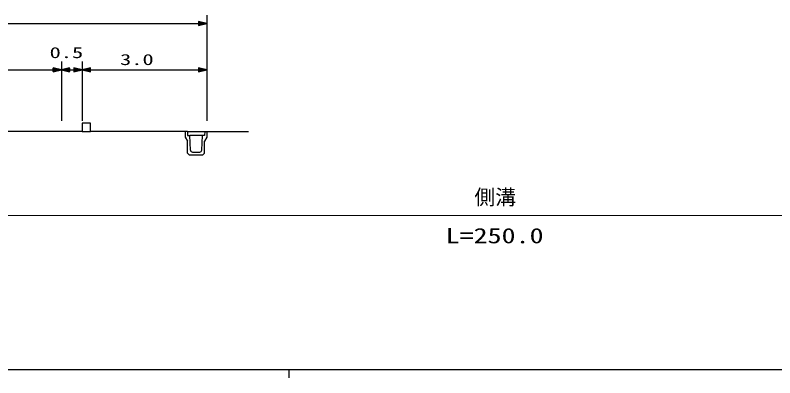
# Model space of a CAD drawing. Units: millimetres, scale not verified. Extents: x 40000 to 680000, y 20000 to 380000.
# Drawn here: x 135106 to 226404, y 204000 to 247625 of the extents above; entities that cross this region are included whole.
import ezdxf
from ezdxf.enums import TextEntityAlignment as Align

# ---------------------------------------------------------------- set-up
doc = ezdxf.new("R2010")
doc.units = ezdxf.units.MM
doc.header["$LTSCALE"] = 1000
for name, color, linetype, lineweight in [('M-BGD', 7, 'Continuous', 25), ('M-STR-HTXT', 7, 'Continuous', 13), ('M-TTL-BAND', 7, 'Continuous', 25)]:
    doc.layers.add(name, color=color, linetype=linetype, lineweight=lineweight)
doc.styles.add('ＭＳ ゴシック', font='')
doc.styles.get('ＭＳ ゴシック').set_extended_font_data('MS Gothic')

# ---------------------------------------------------------------- blocks, each defined once
blk = doc.blocks.new('BUHIN234')
at = {"color": 7, "linetype": 'Continuous', "lineweight": 25}
for points in [[(0, 0), (882, 533), (528, 885)], [(145, 145), (537, 788), (785, 541)], [(215, 216), (537, 735), (732, 541)], [(287, 289), (537, 682), (679, 541)], [(358, 360), (537, 629), (626, 541)]]:
    blk.add_lwpolyline(points, close=True, dxfattribs=at)
for points in [[(72, 73), (537, 841), (838, 542), (74, 74)], [(555, 558), (430, 433), (537, 576), (573, 541), (430, 433)]]:
    blk.add_lwpolyline(points, dxfattribs=at)
blk = doc.blocks.new('BUHIN233')
at = {"color": 7, "linetype": 'Continuous', "lineweight": 25}
for points in [[(0, 0), (-882, -533), (-528, -885)], [(-145, -145), (-537, -788), (-785, -541)], [(-215, -216), (-537, -735), (-732, -541)], [(-287, -289), (-537, -682), (-679, -541)], [(-358, -360), (-537, -629), (-626, -541)]]:
    blk.add_lwpolyline(points, close=True, dxfattribs=at)
for points in [[(-72, -73), (-537, -841), (-838, -542), (-74, -74)], [(-555, -558), (-430, -433), (-537, -576), (-573, -541), (-430, -433)]]:
    blk.add_lwpolyline(points, dxfattribs=at)

msp = doc.modelspace()

# ---------------------------------------------------------------- linework, layer by layer
at = {"layer": 'M-BGD'}
for p, q in [((158154, 247625), (158153, 234900)), ((105654, 246629), (158154, 246625)), ((140653, 242043), (140653, 234901)), ((143153, 242042), (143153, 234901)), ((158153, 242041), (158153, 234900)), ((158153, 242041), (158153, 234900)), ((125653, 241044), (140653, 241043)), ((140653, 241043), (143153, 241042)), ((143153, 241042), (158153, 241041)), ((144153, 234635), (143153, 234635)), ((143153, 234635), (143153, 233635)), ((144153, 233635), (144153, 234635)), ((140653, 233635), (125653, 233636)), ((143153, 233635), (140653, 233635)), ((143153, 233635), (144153, 233635)), ((155553, 233634), (144153, 233635)), ((155553, 233634), (155553, 232934)), ((155803, 233634), (155553, 233634)), ((155553, 232934), (155828, 232458)), ((155803, 233634), (155828, 233159)), ((155803, 233634), (157903, 233634)), ((155828, 233159), (156103, 233159)), ((156169, 231395), (156103, 233159)), ((157603, 233159), (156103, 233159)), ((157536, 231395), (157603, 233159)), ((157878, 233159), (157603, 233159)), ((157903, 233634), (157878, 233159)), ((158153, 232934), (157878, 232457)), ((157903, 233634), (158153, 233634)), ((158153, 233634), (158153, 232934)), ((158153, 233634), (163153, 233633)), ((155828, 231009), (155828, 232458)), ((157878, 231009), (157878, 232457)), ((156028, 230809), (155828, 231009)), ((156418, 231159), (157287, 231159)), ((157678, 230809), (157878, 231009)), ((156028, 230809), (157678, 230809))]:
    msp.add_line(p, q, dxfattribs=at)
for centre, start, end in [((156418, 231409), 183.22283, 269.95056), ((157287, 231409), 270.04075, 356.76847)]:
    msp.add_arc(centre, 250, start, end, dxfattribs=at)
at = {"layer": 'M-STR-HTXT'}
msp.add_line((67217, 223530), (319801, 223511), dxfattribs=at)
at = {"layer": 'M-TTL-BAND'}
for p, q in [((40000, 205000), (579000, 205000)), ((168000, 205000), (168000, 204000))]:
    msp.add_line(p, q, dxfattribs=at)

# ---------------------------------------------------------------- block references
at = {"layer": 'M-BGD', "rotation": 134.82899}
for name, p in [('BUHIN234', (158154, 246625)), ('BUHIN234', (140653, 241043)), ('BUHIN233', (140653, 241043)), ('BUHIN234', (143153, 241042)), ('BUHIN233', (143153, 241042)), ('BUHIN234', (158153, 241041))]:
    msp.add_blockref(name, p, dxfattribs=at)

# ---------------------------------------------------------------- texts
at = {"layer": 'M-BGD', "style": 'ＭＳ ゴシック', "width": 1.5}
for s, p in [('0.5', (139240, 242066)), ('3.0', (147708, 241228))]:
    msp.add_text(s, height=1320, rotation=359.996, dxfattribs=at).set_placement(p, align=Align.BOTTOM_LEFT)
at = {"layer": 'M-STR-HTXT', "style": 'ＭＳ ゴシック'}
msp.add_text('側溝', height=1833, rotation=359.996, dxfattribs=at).set_placement((190301, 224271), align=Align.BOTTOM_LEFT)
at = {"layer": 'M-STR-HTXT', "style": 'ＭＳ ゴシック', "width": 1.35}
msp.add_text('L=250.0', height=1833, rotation=359.996, dxfattribs=at).set_placement((186832, 219634), align=Align.BOTTOM_LEFT)

doc.saveas('drawing.dxf')
